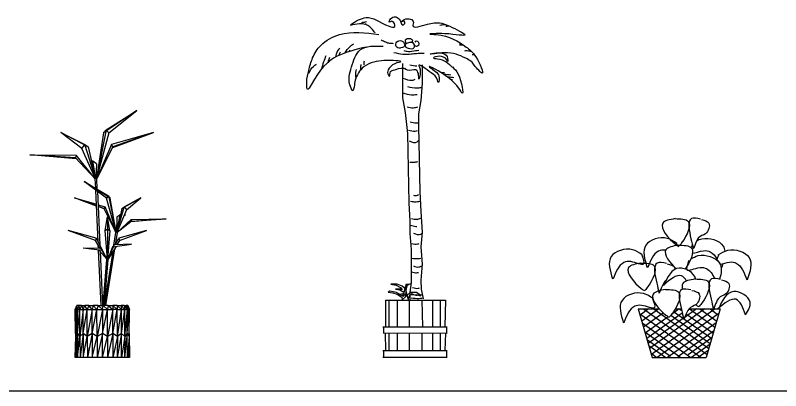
# Model space of a CAD drawing. Header units: millimetres. Extents: x 12377 to 30673, y 89761 to 101952.
# Drawn here: x 15266 to 18483, y 96080 to 97655 of the extents above; entities that cross this region are included whole.
import ezdxf

# ---------------------------------------------------------------- set-up
doc = ezdxf.new("R2010")
doc.units = ezdxf.units.MM
doc.layers.add('www.cad-blocks.net', color=7, linetype='Continuous')

# ---------------------------------------------------------------- blocks, each defined once
blk = doc.blocks.new('A$C55D33FA4')
for p, q in [((375.2, 863.4), (258.4, 785.6)), ((267.2, 796.1), (375.2, 863.4)), ((277.1, 785.6), (375.2, 863.4)), ((203.7, 736.4), (109.1, 786.7)), ((109.1, 786.7), (192.2, 744.3)), ((182, 731.1), (109.1, 786.7)), ((266.2, 790.6), (233.4, 625.6)), ((277.1, 785.6), (233.4, 625.6)), ((258.4, 785.6), (233.4, 625.6)), ((258.4, 785.6), (267.2, 796.1)), ((277.1, 785.6), (269.9, 793.2)), ((433, 786.7), (285.5, 744.3)), ((290.2, 734.5), (433, 786.7)), ((433, 786.7), (291.2, 736.4)), ((182, 731.1), (191.2, 742.9)), ((229.8, 625.1), (182, 731.1)), ((192.2, 744.3), (203.7, 736.4)), ((193, 742), (229.8, 625.1)), ((203.7, 736.4), (229.8, 625.1)), ((285.5, 744.3), (234.4, 625.4)), ((291.2, 736.4), (234.4, 625.4)), ((291.2, 736.4), (285.5, 744.3)), ((159.7, 698.2), (0, 709.2)), ((0, 709.2), (161.7, 707.1)), ((162.4, 695.1), (0, 709.2)), ((161.7, 707.1), (159.7, 698.2)), ((159.7, 698.2), (228.3, 624.4)), ((228.3, 624.4), (161.7, 707.1)), ((220.4, 686.2), (215.4, 686.7)), ((216.4, 682.2), (220.4, 686.2)), ((230.9, 625.1), (220.4, 686.2)), ((233.4, 677.4), (220.4, 686.2)), ((233.4, 677.4), (231, 625.1)), ((228.8, 629.2), (230.6, 625.1)), ((230.6, 591.8), (229.1, 625)), ((230.6, 625.1), (230.9, 625.1)), ((236, 588.7), (234.4, 625.5)), ((268.1, 557.5), (190.2, 616)), ((190.2, 616), (275.2, 565.4)), ((281.5, 557.5), (190.2, 616)), ((239.2, 404), (231, 585.3)), ((236.4, 581.3), (244.9, 392.6)), ((272.9, 562.9), (268.1, 557.5)), ((281.5, 557.5), (275.2, 565.4)), ((233.5, 530.1), (155.9, 558.4)), ((155.9, 558.4), (233.3, 535.6)), ((233.5, 529.5), (155.9, 558.4)), ((301.9, 437.6), (268.1, 557.5)), ((276.2, 560.9), (301.9, 437.6)), ((301.9, 437.6), (281.5, 557.5)), ((322.1, 520.7), (388.5, 558.4)), ((388.5, 558.4), (331, 526.6)), ((338.9, 516.7), (388.5, 558.4)), ((238.5, 534.1), (264.2, 526.6)), ((259.4, 520.7), (238.8, 528.1)), ((259.9, 519.6), (238.8, 527.5)), ((264.2, 526.6), (259.4, 520.7)), ((259.4, 520.7), (301.4, 437.3)), ((301.4, 437.3), (264.2, 526.6)), ((304.6, 437.3), (330.6, 525.5)), ((322.1, 520.7), (304.6, 437.3)), ((338.9, 516.7), (304.6, 437.3)), ((322.1, 520.7), (331, 526.6)), ((331.5, 526), (338.9, 516.7)), ((263.8, 443.6), (271.7, 492.2)), ((279.6, 443.6), (271.7, 492.2)), ((271.7, 492.2), (271.7, 450.2)), ((305.2, 492.1), (303.9, 437.1)), ((315, 498.7), (304, 437.1)), ((305.2, 492.1), (315, 498.7)), ((305.9, 436.6), (355.4, 483.1)), ((317.5, 498.8), (315, 498.7)), ((317, 496.6), (315, 498.7)), ((329.6, 495.2), (335, 500.3)), ((331.8, 500), (335, 500.3)), ((477.8, 484.7), (353.5, 473.9)), ((355.4, 483.1), (477.8, 484.7)), ((355.4, 483.1), (356.5, 476.4)), ((356.5, 476.4), (477.8, 484.7)), ((356.5, 476.4), (305.9, 436.6)), ((353.5, 473.9), (305.9, 436.6)), ((353.5, 474.1), (353.5, 473.9)), ((229.9, 409.6), (134.7, 444.3)), ((232.3, 417.7), (134.7, 444.3)), ((263.8, 443.6), (271.7, 450.2)), ((271.7, 343.7), (263.8, 443.6)), ((271.7, 450.2), (271.7, 343.7)), ((271.7, 450.2), (279.6, 443.6)), ((279.6, 443.6), (271.7, 343.7)), ((294.5, 392.6), (301.7, 437.6)), ((305.7, 436.9), (299, 394.5)), ((305.1, 440), (304.1, 437.1)), ((408.7, 444.3), (311.1, 417.7)), ((313.6, 409.6), (408.7, 444.3)), ((232.3, 417.7), (229.9, 409.6)), ((246.8, 381.4), (229.9, 409.6)), ((232.3, 417.7), (263.6, 355.7)), ((299.4, 394.5), (311.1, 417.7)), ((313.6, 409.6), (304.5, 394.6)), ((311.1, 417.7), (313.6, 409.6)), ((253.8, 373.9), (187.1, 382.8)), ((247.4, 381.4), (187.1, 382.8)), ((240.2, 381.6), (239.7, 393.2)), ((249.3, 181.5), (240.4, 375.7)), ((270.6, 342.8), (241.3, 375.6)), ((245.3, 383.8), (245.4, 381.4)), ((247.4, 381.4), (253.8, 373.9)), ((296.6, 379.7), (264.9, 181.3)), ((302.2, 388.6), (272.8, 342.8)), ((272.8, 342.8), (292.8, 387.3)), ((289.7, 387), (272.8, 342.8)), ((289.7, 387), (356.4, 395.8)), ((289.7, 387), (296.1, 394.5)), ((356.4, 395.8), (296.1, 394.5)), ((245.9, 370.3), (254.5, 181.5)), ((251.7, 374.2), (270.6, 342.8)), ((253.8, 373.9), (270.6, 342.8)), ((291.1, 371.2), (260.8, 181.5)), ((279.7, 353.4), (273.6, 343.3)), ((256.8, 181.5), (270.1, 342.9)), ((273.4, 343), (260.3, 181.5)), ((269.3, 344.2), (269.8, 343.3)), ((269.4, 343.9), (269.8, 343.3)), ((271.4, 342.9), (271.6, 343.7)), ((274.9, 346), (273.6, 343.3)), ((159.2, 168.3), (164.4, 181.5)), ((159.6, 84.1), (159.2, 168.3)), ((161.2, 168.3), (159.2, 168.3)), ((161.2, 168.3), (159.6, 84.1)), ((166.4, 168.3), (160.6, 73.6)), ((160.6, 73.6), (161.2, 168.3)), ((161.2, 168.3), (164.4, 181.5)), ((166.2, 181.5), (161.2, 168.3)), ((161.2, 168.3), (166.4, 168.3)), ((166.2, 181.5), (164.4, 181.5)), ((166.4, 168.3), (166.2, 181.5)), ((172.3, 181.5), (166.2, 181.5)), ((172.3, 181.5), (166.4, 168.3)), ((166.7, 84.1), (166.4, 168.3)), ((166.4, 168.3), (175.1, 168.3)), ((166.7, 84.1), (175.1, 168.3)), ((175.1, 168.3), (172.3, 181.5)), ((180.6, 181.5), (172.3, 181.5)), ((187, 168.3), (174.7, 73.6)), ((174.7, 73.6), (175.1, 168.3)), ((180.6, 181.5), (175.1, 168.3)), ((175.1, 168.3), (187, 168.3)), ((180.6, 181.5), (187, 168.3)), ((180.6, 181.5), (192.6, 181.5)), ((187, 168.3), (192.6, 181.5)), ((187.2, 84.1), (187, 168.3)), ((187, 168.3), (201.1, 168.3)), ((187.2, 84.1), (201.1, 168.3)), ((201.1, 168.3), (192.6, 181.5)), ((206.1, 181.5), (192.6, 181.5)), ((217.8, 168.3), (201, 73.6)), ((201, 73.6), (201.1, 168.3)), ((206.1, 181.5), (201.1, 168.3)), ((201.1, 168.3), (217.8, 168.3)), ((217.8, 168.3), (206.1, 181.5)), ((206.1, 181.5), (222.3, 181.5)), ((222.3, 181.5), (217.8, 168.3)), ((217.9, 84.1), (217.8, 168.3)), ((217.8, 168.3), (235.2, 168.3)), ((217.9, 84.1), (235.2, 168.3)), ((235.2, 168.3), (222.3, 181.5)), ((238.9, 181.5), (222.3, 181.5)), ((238.9, 181.5), (235.2, 168.3)), ((235.3, 73.6), (235.2, 168.3)), ((235.2, 168.3), (253.9, 168.3)), ((253.9, 168.3), (235.3, 73.6)), ((238.9, 181.5), (253.9, 168.3)), ((238.9, 181.5), (256.7, 181.5)), ((253.9, 168.3), (256.7, 181.5)), ((253.9, 168.3), (253.9, 84.1)), ((253.9, 84.1), (272.1, 168.3)), ((253.9, 168.3), (272.1, 168.3)), ((272.1, 168.3), (256.7, 181.5)), ((274.1, 181.5), (256.7, 181.5)), ((274.1, 181.5), (272.1, 168.3)), ((272.4, 73.6), (272.1, 168.3)), ((272.1, 168.3), (290.2, 168.3)), ((290.2, 168.3), (272.4, 73.6)), ((274.1, 181.5), (290.2, 168.3)), ((274.1, 181.5), (290.7, 181.5)), ((290.1, 84.1), (290.2, 168.3)), ((290.1, 84.1), (306.2, 168.3)), ((290.7, 181.5), (290.2, 168.3)), ((306.2, 168.3), (290.2, 168.3)), ((290.7, 181.5), (306.2, 168.3)), ((306.1, 181.5), (290.7, 181.5)), ((320.9, 168.3), (306.1, 181.5)), ((306.1, 181.5), (306.2, 168.3)), ((306.1, 181.5), (319.3, 181.5)), ((306.7, 73.6), (306.2, 168.3)), ((306.2, 168.3), (320.9, 168.3)), ((306.7, 73.6), (320.9, 168.3)), ((319.3, 181.5), (320.9, 168.3)), ((332.4, 168.3), (319.3, 181.5)), ((330.1, 181.5), (319.3, 181.5)), ((320.8, 84.1), (332.4, 168.3)), ((320.8, 84.1), (320.9, 168.3)), ((320.9, 168.3), (332.4, 168.3)), ((341.5, 168.3), (330.1, 181.5)), ((330.1, 181.5), (332.4, 168.3)), ((330.1, 181.5), (337.8, 181.5)), ((333.1, 73.6), (332.4, 168.3)), ((332.4, 168.3), (341.5, 168.3)), ((333.1, 73.6), (341.5, 168.3)), ((337.8, 181.5), (341.5, 168.3)), ((346.7, 168.3), (337.8, 181.5)), ((342.7, 181.5), (337.8, 181.5)), ((341.2, 84.1), (341.5, 168.3)), ((341.2, 84.1), (346.7, 168.3)), ((341.5, 168.3), (346.7, 168.3)), ((348.7, 168.3), (342.7, 181.5)), ((342.7, 181.5), (346.7, 168.3)), ((343.5, 181.5), (342.7, 181.5)), ((342.7, 181.5), (343.5, 181.5)), ((343.5, 181.5), (348.7, 168.3)), ((347.4, 73.6), (346.7, 168.3)), ((346.7, 168.3), (348.7, 168.3)), ((347.4, 73.6), (348.7, 168.3)), ((348.4, 84.1), (348.7, 168.3)), ((159.6, 84.1), (159.2, 0)), ((159.6, 84.1), (160.6, 73.6)), ((166.7, 84.1), (160.6, 73.6)), ((166.7, 84.1), (162.8, 0)), ((166.7, 84.1), (166.4, 0)), ((166.7, 84.1), (174.7, 73.6)), ((187.2, 84.1), (174.7, 73.6)), ((187.2, 84.1), (176.7, 0)), ((187.2, 84.1), (187, 0)), ((201, 73.6), (187.2, 84.1)), ((217.9, 84.1), (201, 73.6)), ((217.9, 84.1), (202.4, 0)), ((217.9, 84.1), (217.8, 0)), ((235.3, 73.6), (217.9, 84.1)), ((253.9, 84.1), (235.3, 73.6)), ((253.9, 84.1), (235.8, 0)), ((253.9, 0), (253.9, 84.1)), ((272.4, 73.6), (253.9, 84.1)), ((290.1, 84.1), (272.1, 0)), ((290.1, 84.1), (272.4, 73.6)), ((290.1, 84.1), (290.2, 0)), ((306.7, 73.6), (290.1, 84.1)), ((320.8, 84.1), (305.6, 0)), ((320.8, 84.1), (306.7, 73.6)), ((333.1, 73.6), (320.8, 84.1)), ((320.9, 0), (320.8, 84.1)), ((341.2, 84.1), (331.3, 0)), ((341.2, 84.1), (333.1, 73.6)), ((341.5, 0), (341.2, 84.1)), ((341.2, 84.1), (347.4, 73.6)), ((348.4, 84.1), (345, 0)), ((348.4, 84.1), (347.4, 73.6)), ((348.4, 84.1), (348.7, 0)), ((159.2, 0), (160.6, 73.6)), ((160.6, 73.6), (162.8, 0)), ((166.4, 0), (174.7, 73.6)), ((174.7, 73.6), (176.7, 0)), ((187, 0), (201, 73.6)), ((201, 73.6), (202.4, 0)), ((217.8, 0), (235.3, 73.6)), ((235.3, 73.6), (235.8, 0)), ((253.9, 0), (272.4, 73.6)), ((272.4, 73.6), (272.1, 0)), ((306.7, 73.6), (290.2, 0)), ((306.7, 73.6), (305.6, 0)), ((333.1, 73.6), (320.9, 0)), ((333.1, 73.6), (331.3, 0)), ((347.4, 73.6), (341.5, 0)), ((347.4, 73.6), (345, 0)), ((162.8, 0), (159.2, 0)), ((166.4, 0), (162.8, 0)), ((176.7, 0), (166.4, 0)), ((187, 0), (176.7, 0)), ((202.4, 0), (187, 0)), ((217.8, 0), (202.4, 0)), ((235.8, 0), (217.8, 0)), ((253.9, 0), (235.8, 0)), ((272.1, 0), (253.9, 0)), ((290.2, 0), (272.1, 0)), ((305.6, 0), (290.2, 0)), ((320.9, 0), (305.6, 0)), ((331.3, 0), (320.9, 0)), ((341.5, 0), (331.3, 0)), ((345, 0), (341.5, 0)), ((348.7, 0), (345, 0))]:
    blk.add_line(p, q)
blk = doc.blocks.new('A$C17887289')
for p, q in [((479.7, 1468.5), (479.7, 1296.9)), ((577.9, 1462.4), (577.9, 1370.4)), ((577.9, 1370.4), (571.7, 1284.6)), ((479.7, 1296.9), (492, 1223.3)), ((571.7, 1284.6), (559.5, 1217.1)), ((492, 1223.3), (504.2, 1119)), ((559.5, 1217.1), (559.5, 1155.8)), ((559.5, 1155.8), (565.6, 827.9)), ((504.2, 1119), (510.4, 772.7)), ((565.6, 827.9), (571.7, 729.8)), ((510.4, 772.7), (516.5, 680.8)), ((571.7, 729.8), (577.9, 625.6)), ((516.5, 680.8), (516.5, 619.4)), ((516.5, 619.4), (522.6, 539.7)), ((577.9, 625.6), (571.7, 552)), ((522.6, 539.7), (522.6, 423.2)), ((571.7, 552), (577.9, 466.1)), ((577.9, 466.1), (571.7, 386.4)), ((522.6, 423.2), (522.6, 374.2)), ((571.7, 386.4), (572.9, 340.7)), ((453.2, 367.1), (421, 366)), ((421, 366), (447.4, 361.4)), ((447.4, 361.4), (469.2, 349.9)), ((478.4, 355.7), (453.2, 367.1)), ((469.2, 349.9), (477.3, 338.5)), ((495.6, 341.9), (478.4, 355.7)), ((488.7, 332.7), (499.1, 368.3)), ((501.4, 358), (495.6, 335)), ((499.1, 368.3), (509.4, 367.1)), ((507.1, 363.7), (501.4, 358)), ((518.6, 368.3), (507.1, 363.7)), ((509.4, 367.1), (518.6, 368.3)), ((522.6, 374.2), (516.5, 325.1)), ((416.4, 331.6), (407.3, 325.8)), ((407.3, 325.8), (430.2, 323.5)), ((449.7, 324.7), (416.4, 331.6)), ((430.2, 323.5), (452, 316.7)), ((468.1, 343), (444, 340.7)), ((444, 340.7), (465.8, 338.5)), ((484.2, 305.2), (449.7, 324.7)), ((452, 316.7), (476.1, 301.8)), ((463.5, 315.5), (460.1, 313.2)), ((460.1, 313.2), (483, 310.9)), ((480.7, 317.8), (463.5, 315.5)), ((465.8, 338.5), (485.3, 325.8)), ((477.3, 338.5), (468.1, 343)), ((494.5, 308.6), (480.7, 317.8)), ((483, 310.9), (484.2, 305.2)), ((485.3, 325.8), (486.5, 309.8)), ((486.5, 309.8), (488.7, 332.7)), ((495.6, 335), (494.5, 308.6)), ((507.1, 292.6), (495.6, 341.9)), ((495.6, 304), (519.7, 327)), ((516.3, 310.9), (507.1, 296)), ((549.6, 313.2), (516.3, 310.9)), ((516.5, 325.1), (516.5, 288.3)), ((519.7, 327), (549.6, 325.8)), ((549.6, 325.8), (563.4, 316.7)), ((570.2, 306.3), (549.6, 313.2)), ((563.4, 316.7), (570.2, 306.3)), ((572.9, 340.7), (582.4, 292.6)), ((394.1, 286.2), (694.1, 287)), ((394.1, 286.2), (394.9, 153.4)), ((410.6, 287), (410.6, 153.5)), ((453.4, 287), (453.4, 153.5)), ((476.1, 301.8), (477.3, 288)), ((477.3, 288), (495.6, 304)), ((507.1, 296), (507.1, 289.1)), ((512.2, 287), (512.2, 153.5)), ((576.4, 287), (579.8, 152.6)), ((629.9, 287), (629.9, 153.5)), ((667.3, 287), (667.3, 153.5)), ((694.1, 287), (690.6, 154.3)), ((381.7, 153.5), (703.6, 153.5)), ((383.7, 155.3), (383.7, 119.2)), ((701.6, 121.2), (701.6, 153.3)), ((385.5, 122.8), (703.6, 121.4)), ((392.3, 121.9), (394.1, 35.1)), ((410.6, 121.4), (410.6, 34.2)), ((453.4, 121.4), (453.4, 34.2)), ((512.2, 121.4), (512.2, 34.2)), ((576.4, 121.4), (576.4, 34.2)), ((629.9, 121.4), (629.9, 34.2)), ((667.3, 121.4), (667.3, 34.2)), ((694.1, 121.4), (690.6, 35.1)), ((381.7, 34.2), (703.6, 34.2)), ((381.7, 2.2), (703.6, 2.2)), ((383.7, 36.1), (383.7, 0)), ((701.6, 2), (701.6, 34.1))]:
    blk.add_line(p, q)
for points in [[(220.2, 1663.8), (296.9, 1698.3), (413.3, 1654.7), (440.3, 1652.7), (425.7, 1679.7), (413.3, 1675.5), (419.5, 1692.1), (467.3, 1683.8), (479.8, 1661), (490.2, 1669.3), (488.1, 1679.7), (471.5, 1675.5), (488.1, 1688), (533.8, 1673.4), (531.7, 1661), (604.5, 1665.1), (716.3, 1654.8), (791.9, 1612.1), (691.7, 1617.4), (616.9, 1615.3), (648.1, 1613.2), (797.7, 1550.9), (846.2, 1501.6), (877.3, 1420.2), (838.5, 1460.9), (823, 1478.4), (795.6, 1494.8), (687.6, 1521.8), (616.9, 1515.6), (691.7, 1515.6), (706.3, 1484.5), (706.3, 1478.2), (693.8, 1494.8), (635.6, 1494.8), (654.3, 1492.8), (729.1, 1449.2)], [(342.6, 1621.5), (305.2, 1658.9), (217.6, 1658.6)], [(298.9, 1676), (275.5, 1670.7), (268.1, 1666.5)], [(290.4, 1665.4), (296.8, 1667.5)], [(666.3, 1660.1), (690.8, 1663.3), (699.3, 1662.2)], [(696.1, 1654.8), (709.9, 1656.9)], [(299, 1550.9), (152.5, 1505), (21.9, 1362.7), (4.1, 1339), (0.2, 1370.6), (10.1, 1433.9), (29.8, 1497.1), (70.4, 1559.2), (163.9, 1613.2), (361.6, 1613.4)], [(372.3, 1586.5), (394.7, 1576.7), (413.5, 1570.5), (426.9, 1570.5), (433.1, 1568.7)], [(468.5, 1544.6), (447.7, 1553.6), (450.4, 1576.5), (474.7, 1581.9), (486.8, 1572.5), (488.2, 1553.6), (478.7, 1548.2), (463.9, 1545.5)], [(495.1, 1566.2), (513.8, 1573.8), (536.7, 1567.1), (538.1, 1548.2), (507, 1545.5), (493.5, 1553.6), (495.1, 1566.2)], [(542.1, 1575.2), (548.9, 1581.9), (558.3, 1576.5), (554.3, 1554.9), (543.5, 1554.9), (540.8, 1559)], [(165.1, 1545.5), (147, 1515.8), (144.9, 1500.9)], [(192.7, 1522.1), (215, 1551.9), (235.2, 1566.7)], [(469.4, 1480.3), (373.8, 1482.4), (278.2, 1445), (240.8, 1376.5), (234.6, 1341.2), (230.4, 1332.9), (222.1, 1345.3), (224.2, 1451.2), (267.8, 1536.4), (377.9, 1555.1), (382.9, 1554.9)], [(215, 1534.9), (210.7, 1526.4)], [(485.8, 1533.6), (509.2, 1529.1), (544.3, 1533.6), (560.5, 1534.5)], [(765.1, 1568.8), (771.5, 1568.8)], [(765.1, 1561.4), (782.1, 1561.4)], [(790.6, 1532.7), (815, 1531.7), (824.6, 1528.5)], [(96, 1507.3), (84.3, 1476.5), (73.7, 1440.4)], [(114.1, 1498.8), (107.7, 1479.7), (106.7, 1472.3)], [(167.2, 1525.3), (160.8, 1510.5)], [(436.3, 1523.7), (481.3, 1515.6), (523.6, 1516.5), (548.8, 1519.2), (587.5, 1520.1)], [(827.8, 1513.6), (835.2, 1513.6)], [(10, 1420.3), (33.4, 1454.2), (49.3, 1465.9)], [(270.2, 1463.8), (269.1, 1443.6), (268.1, 1435.1)], [(287.2, 1479.7), (285.1, 1461.6)], [(471.5, 1476.2), (429.9, 1461.6), (409.1, 1409.7), (413.3, 1405.5), (419.5, 1428.4), (432, 1434.6), (486, 1445), (496.4, 1440.8)], [(729.1, 1451.2), (758.2, 1415.9), (776.9, 1320.4), (760.3, 1347.4), (619, 1447.1), (631.5, 1438.8), (662.6, 1386.9), (658.5, 1374.4), (654.3, 1384.8), (623.2, 1422.2), (560.8, 1457.5), (567, 1440.8), (560.8, 1391), (558.7, 1418), (546.3, 1436.7), (504.7, 1434.6), (492.2, 1445)], [(516.6, 1461.6), (550.6, 1456.3)], [(247.9, 1439.4), (243.7, 1408.6), (245.8, 1398)], [(674.8, 1423.4), (689.7, 1423.4)], [(688.7, 1417.1), (720.5, 1411.8)], [(481, 1396.2), (528.4, 1385.4), (543.5, 1389.7)], [(706.7, 1403.3), (736.4, 1399)], [(720.5, 1389.5), (730.1, 1389.5)], [(504.7, 1353.1), (552.1, 1346.6), (573.7, 1348.8)], [(481, 1322.9), (524.1, 1312.2), (552.1, 1314.3)], [(502.6, 1251.9), (532.7, 1247.6), (556.4, 1251.9)], [(517.6, 1176.5), (547.8, 1172.2), (558.6, 1172.2)], [(509, 1135.6), (543.5, 1131.3), (554.3, 1133.4)], [(513.3, 1081.7), (552.1, 1077.4), (558.6, 1083.9)], [(515.5, 976.2), (537, 976.2), (556.4, 978.4)], [(534.9, 810.4), (554.3, 810.4), (560.7, 814.7)], [(519.8, 780.2), (541.4, 778.1), (567.2, 780.2)], [(524.5, 693.9), (551.6, 690.5), (570.2, 695.6)], [(519.5, 661.8), (546.5, 655), (551.6, 655)], [(534.7, 621.2), (570.2, 616.2), (577, 621.2)], [(526.2, 568.8), (555, 567.1), (563.4, 568.8)], [(526.2, 496.2), (558.4, 494.5), (570.2, 496.2)], [(524.5, 428.5), (549.9, 423.5), (560, 425.2)], [(534.7, 457.3), (561.7, 452.2), (577, 457.3)], [(529.6, 349.1), (558.4, 345.7), (565.1, 347.4)], [(522.8, 320.4), (546.5, 311.9), (573.6, 315.3)], [(522.8, 298.4), (561.7, 295), (577, 296.7)]]:
    blk.add_spline(points, degree=3)
for points, knots in [([(496.2, 1573.8), (494.8, 1578.8), (491.3, 1591), (513.4, 1597.2), (531.7, 1587.2), (528, 1577.2), (525, 1573.8)], [0, 0, 0, 0, 13.548614, 33.602713, 51.188947, 63.030707, 63.030707, 63.030707, 63.030707]), ([(498.4, 1568.5), (498.1, 1568.9), (496.9, 1570.7), (496.5, 1573.2), (496.2, 1575.2)], [89.383173, 89.383173, 89.383173, 89.383173, 91.018142, 96.576907, 96.576907, 96.576907, 96.576907])]:
    blk.add_open_spline(points, degree=3, knots=knots)
blk = doc.blocks.new('A$C628126D6')
at = {"linetype": 'Continuous'}
for p, q in [((121.7, 203.8), (180.6, 0)), ((121.7, 203.8), (210.5, 203.8)), ((164.9, 203.8), (129.1, 178.3)), ((207.9, 203.8), (136.4, 152.8)), ((143.6, 203.8), (411.2, 13)), ((401.4, 203.8), (169.5, 38.4)), ((444.5, 203.8), (176.9, 13)), ((186.7, 203.8), (418.5, 38.4)), ((294, 203.8), (260.9, 180.2)), ((270.3, 193.2), (430.3, 79.1)), ((276.9, 203.8), (302.5, 203.8)), ((294, 203.8), (304.2, 196.6)), ((367, 203.8), (317.4, 168.4)), ((334.2, 203.8), (466.4, 203.8)), ((337.1, 203.8), (444.2, 127.4)), ((380.1, 203.8), (451.6, 152.8)), ((466.4, 203.8), (407.4, 0)), ((423.2, 203.8), (459, 178.3)), ((127.2, 184.8), (386.3, 0)), ((227.4, 187), (143.8, 127.4)), ((248, 171), (151.2, 101.9)), ((306.8, 185.5), (157.8, 79.1)), ((312.5, 165), (163.6, 58.8)), ((460.9, 184.8), (201.8, 0)), ((258.5, 177.1), (424.4, 58.8)), ((323, 183.1), (436.9, 101.9)), ((138.4, 146.1), (343.2, 0)), ((449.7, 146.1), (244.8, 0)), ((149.6, 107.4), (300.2, 0)), ((438.5, 110), (287.9, 2.6)), ((160.8, 74.1), (257.1, 5.4)), ((427.3, 79.6), (330.9, 10.8)), ((166, 50.5), (236.9, 0)), ((423.6, 56), (345.1, 0)), ((175.5, 17.7), (200.4, 0)), ((416.1, 30), (374, 0)), ((180.6, 0), (407.4, 0))]:
    blk.add_line(p, q, dxfattribs=at)
for points in [[(276.2, 582.7), (224.5, 563.6), (278.2, 475.5), (291.6, 466)], [(276.2, 582.7), (331.8, 571.2), (306.9, 485.1), (293.5, 467.9)], [(383.6, 580.8), (345.2, 582.7), (343.3, 498.5), (352.9, 458.3)], [(387.4, 578.9), (418.1, 563.6), (404.6, 519.5), (374, 500.4), (352.9, 458.3), (352.9, 467.9)], [(283.9, 478.8), (243.7, 499.8), (153.6, 471.1), (159.3, 377.3)], [(138.3, 430.9), (98, 452), (7.9, 423.3), (13.7, 329.5)], [(457.6, 430.2), (498.3, 450.3), (587.7, 419.5), (579.7, 325.8)], [(136.3, 430.9), (144, 392.7), (90.3, 402.2), (61.6, 398.4), (15.6, 329.5)], [(132.5, 396.5), (80.8, 377.3), (134.4, 289.3), (147.8, 279.7)], [(132.5, 396.5), (188.1, 385), (163.2, 298.9), (149.8, 281.7)], [(239.8, 394.6), (201.5, 396.5), (199.6, 312.3), (209.2, 272.1)], [(360.6, 329.5), (416.1, 318), (391.2, 231.9), (377.8, 214.7)], [(467.9, 327.6), (429.6, 329.5), (427.6, 245.3), (437.2, 205.1)], [(471.7, 325.7), (502.4, 310.4), (489, 266.3), (458.3, 247.2), (437.2, 205.1), (437.2, 214.7)], [(343.3, 283.6), (305, 285.5), (303.1, 201.3), (312.7, 161.1)], [(183.9, 247.4), (143.7, 268.5), (53.6, 239.8), (59.3, 146)], [(236, 285.5), (184.2, 266.3), (237.9, 178.3), (251.3, 168.7)], [(236, 285.5), (291.6, 274), (266.7, 187.9), (253.2, 170.7)], [(572.6, 179.1), (591.8, 232.7), (522.8, 276.7), (457.6, 202.1)], [(182, 247.4), (189.7, 209.2), (136, 218.7), (107.2, 214.9), (61.3, 146)], [(572.6, 179.1), (532.4, 244.2), (455.7, 204)]]:
    blk.add_spline(points, degree=3, dxfattribs=at)
for points, knots in [([(367.5, 489.7), (374.2, 493.3), (410.4, 508.7), (474.3, 488), (484.6, 453.7), (485.4, 446)], [44.720447, 44.720447, 44.720447, 44.720447, 90.836756, 279.908388, 329.698054, 329.698054, 329.698054, 329.698054]), ([(236.8, 450), (236.5, 450), (225.1, 451.7), (188.1, 445.5), (172.7, 406.4), (161.3, 377.3)], [185.744766, 185.744766, 185.744766, 185.744766, 187.08511, 245.085118, 410.762742, 410.762742, 410.762742, 410.762742]), ([(289.7, 471.1), (267.4, 467.1), (208.6, 456.3), (254.3, 396.6), (281.1, 372.7)], [0, 0, 0, 0, 110.338412, 292.338516, 292.338516, 292.338516, 292.338516]), ([(289.7, 471.1), (312.9, 470.8), (372.8, 469.8), (338.4, 398.6), (319.3, 372.1), (318.8, 371.4)], [0, 0, 0, 0, 113.500098, 292.805139, 297.704415, 297.704415, 297.704415, 297.704415]), ([(342.6, 413.4), (352.3, 419.4), (390.2, 439.5), (479.5, 410.6), (470.8, 354.1), (463.3, 328.5)], [22.776139, 22.776139, 22.776139, 22.776139, 90.836756, 279.908388, 421.251718, 421.251718, 421.251718, 421.251718]), ([(349.6, 437.6), (360.7, 438.3), (393.3, 452.1), (430.9, 444.9), (445.5, 426), (452.7, 412.1)], [105.229861, 105.229861, 105.229861, 105.229861, 187.08511, 245.085118, 335.261064, 335.261064, 335.261064, 335.261064]), ([(243.7, 392.7), (256.6, 389.5), (272.4, 385.6), (276.1, 373), (276.4, 370.6)], [0, 0, 0, 0, 68.545249, 83.948325, 83.948325, 83.948325, 83.948325]), ([(334.9, 407.2), (328.5, 390.9), (313.1, 351.8), (373.6, 382.1), (418.9, 373.4), (434, 349.7), (442, 331.5)], [0, 0, 0, 0, 78.072482, 187.08511, 245.085118, 355.55992, 355.55992, 355.55992, 355.55992]), ([(466.1, 390.9), (477.2, 393.3), (505.1, 403.7), (552.5, 394.7), (567, 355.1), (577.8, 325.9)], [120.975454, 120.975454, 120.975454, 120.975454, 187.08511, 245.085118, 410.762742, 410.762742, 410.762742, 410.762742]), ([(362.8, 329.5), (362.7, 330.1), (358, 355.2), (275.1, 403.2), (244.9, 337), (228.3, 300.8)], [109.463607, 109.463607, 109.463607, 109.463607, 113.820819, 277.49519, 475.651851, 475.651851, 475.651851, 475.651851]), ([(324.6, 321), (318.4, 331.9), (294.9, 359.5), (254.7, 326.2), (226.4, 302.7)], [80.444766, 80.444766, 80.444766, 80.444766, 153.018749, 326.125688, 326.125688, 326.125688, 326.125688]), ([(360.6, 329.5), (338.3, 325.5), (303.8, 319.2), (305.3, 296), (308.8, 286.8)], [0, 0, 0, 0, 110.338412, 171.535582, 171.535582, 171.535582, 171.535582]), ([(237.9, 321.3), (235.2, 319.5), (219.6, 305.9), (208.5, 255.2), (209.1, 277.8), (209.2, 281.7)], [214.232411, 214.232411, 214.232411, 214.232411, 232.868273, 327.040914, 346.178994, 346.178994, 346.178994, 346.178994]), ([(347.1, 281.7), (360, 278.5), (390.3, 271), (370.1, 214.4), (327.6, 215.5), (313.6, 151.6), (312.7, 161.1)], [0, 0, 0, 0, 68.545249, 160.578065, 232.868273, 327.040914, 327.040914, 327.040914, 327.040914])]:
    blk.add_open_spline(points, degree=3, knots=knots, dxfattribs=at)
for points in [[(282, 478.8), (283, 475.9), (284.1, 473.1), (285.1, 470.3)], [(349, 474.7), (347.1, 470), (345.3, 465.4), (343.9, 461.1)], [(459.5, 430.1), (456.6, 422.8), (453.7, 415.4), (451.8, 409.1)], [(477, 393.7), (475, 387.1), (472.7, 380.4), (470.5, 373.7)], [(363.4, 221.6), (367.7, 218.3), (371.8, 215.5), (375.9, 212.8)]]:
    blk.add_open_spline(points, degree=3, dxfattribs=at)
blk = doc.blocks.new('FORMAT')
at = {"layer": 'www.cad-blocks.net', "color": 155, "true_color": 0x546d8e}
blk.add_line((13495.8, 96080.2), (30672.7, 96080.2), dxfattribs=at)

msp = doc.modelspace()

# ---------------------------------------------------------------- block references
for name, p, xscale, yscale, zscale in [('A$C17887289', (16490.8, 96219.4), 0.84, 0.84, 0.84), ('A$C55D33FA4', (15327.3, 96219.4), 1.2, 1.2, 1.2)]:
    msp.add_blockref(name, p, dxfattribs=dict(xscale=xscale, yscale=yscale, zscale=zscale))
msp.add_blockref('A$C628126D6', (17762.5, 96219.4))
at = {"layer": 'www.cad-blocks.net'}
msp.add_blockref('FORMAT', (0, 0), dxfattribs=at)

doc.saveas('drawing.dxf')
